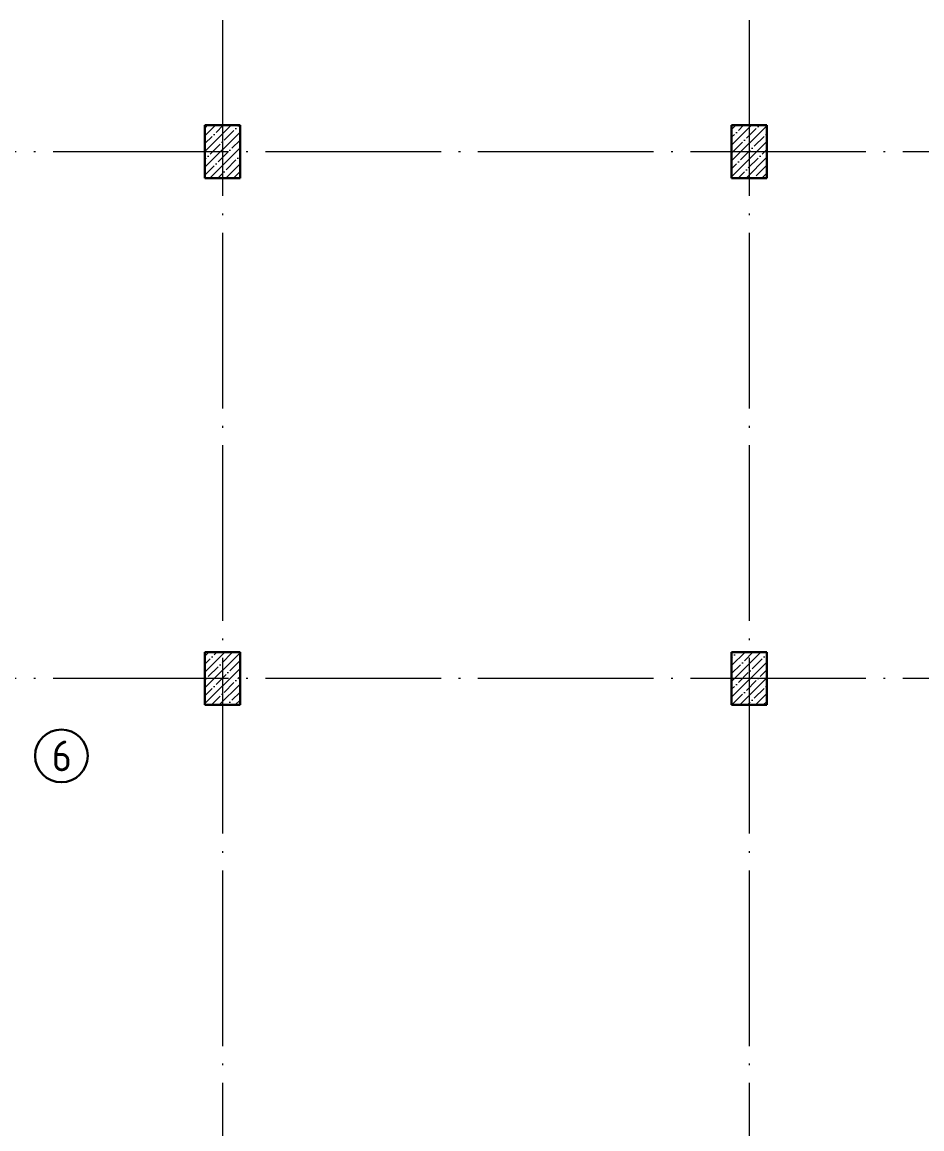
# Model space of a CAD drawing. Extents: x -965262 to 1142518, y -357520 to 71675.
# Drawn here: x -561589 to -551341, y -216479 to -203877 of the extents above; entities that cross this region are included whole.
import ezdxf

# ---------------------------------------------------------------- set-up
doc = ezdxf.new("R2010")
doc.units = 0
doc.header["$LTSCALE"] = 10
doc.linetypes.add('DOTE', pattern=[2.42, 2, -0.2, 0.02, -0.2])
doc.layers.get('0').update_dxf_attribs({"linetype": 'CONTINUOUS', "lineweight": 30})
doc.layers.add('DOTE', color=7, linetype='DOTE', lineweight=9)
doc.styles.add('GOST-2.304_Type-B', font='isocpeur.ttf', dxfattribs={"width": 0.9})
pattern_1 = [(45, (-631849.92, -214472.12), (-89.80256, 89.80256), []), (45, (-631760.11, -214472.12), (-89.80256, 89.80256), [158.75, -31.75, 0, -31.75])]

msp = doc.modelspace()

# ---------------------------------------------------------------- hatches: boundary and pattern name
at = {"lineweight": 15}
h = msp.add_hatch(dxfattribs=at)
h.set_pattern_fill('ANSI35', color=256, scale=20, style=0)
h.set_pattern_definition(pattern_1)
h.paths.add_polyline_path([(-559107.4, -205052.1), (-559507.4, -205052.1), (-559507.4, -205652.1), (-559107.4, -205652.1)])
h = msp.add_hatch(dxfattribs=at)
h.set_pattern_fill('ANSI35', color=256, scale=20, style=0)
h.set_pattern_definition(pattern_1)
h.paths.add_polyline_path([(-553107.4, -205052.1), (-553507.4, -205052.1), (-553507.4, -205652.1), (-553107.4, -205652.1)])
h = msp.add_hatch(dxfattribs=at)
h.set_pattern_fill('ANSI35', color=256, scale=20, style=0)
h.set_pattern_definition(pattern_1)
h.paths.add_polyline_path([(-559107.4, -211052.1), (-559507.4, -211052.1), (-559507.4, -211652.1), (-559107.4, -211652.1)])
h = msp.add_hatch(dxfattribs=at)
h.set_pattern_fill('ANSI35', color=256, scale=20, style=0)
h.set_pattern_definition(pattern_1)
h.paths.add_polyline_path([(-553107.4, -211052.1), (-553507.4, -211052.1), (-553507.4, -211652.1), (-553107.4, -211652.1)])

# ---------------------------------------------------------------- linework, layer by layer
at = {"lineweight": 30}
for p, q in [((-559507.4, -205052.1, -4711.1), (-559507.4, -205652.1, -4711.1)), ((-559107.4, -205052.1, -4711.1), (-559507.4, -205052.1, -4711.1)), ((-559107.4, -205652.1, -4711.1), (-559107.4, -205052.1, -4711.1)), ((-553507.4, -205052.1, -4711.1), (-553507.4, -205652.1, -4711.1)), ((-553107.4, -205052.1, -4711.1), (-553507.4, -205052.1, -4711.1)), ((-553107.4, -205652.1, -4711.1), (-553107.4, -205052.1, -4711.1)), ((-559507.4, -205652.1, -4711.1), (-559107.4, -205652.1, -4711.1)), ((-553507.4, -205652.1, -4711.1), (-553107.4, -205652.1, -4711.1)), ((-559507.4, -211052.1, -4711.1), (-559507.4, -211652.1, -4711.1)), ((-559107.4, -211052.1, -4711.1), (-559507.4, -211052.1, -4711.1)), ((-559107.4, -211652.1, -4711.1), (-559107.4, -211052.1, -4711.1)), ((-553507.4, -211052.1, -4711.1), (-553507.4, -211652.1, -4711.1)), ((-553107.4, -211052.1, -4711.1), (-553507.4, -211052.1, -4711.1)), ((-553107.4, -211652.1, -4711.1), (-553107.4, -211052.1, -4711.1)), ((-559507.4, -211652.1, -4711.1), (-559107.4, -211652.1, -4711.1)), ((-553507.4, -211652.1, -4711.1), (-553107.4, -211652.1, -4711.1))]:
    msp.add_line(p, q, dxfattribs=at)
msp.add_circle((-561142.5, -212231.8, -6519.6), 300)
at = {"layer": 'DOTE', "ltscale": 100, "extrusion": (0, -1, 0)}
for p, q in [((-559307.4, -162715.3, -6162.4), (-559307.4, -237887.4, -6162.4)), ((-553307.4, -162715.3, -6162.4), (-553307.4, -237887.4, -6162.4))]:
    msp.add_line(p, q, dxfattribs=at)
at = {"layer": 'DOTE', "ltscale": 100}
for p, q in [((-527777.4, -205352.1, -6162.4), (-599662.7, -205352.1, -6162.4)), ((-527777.4, -211352.1, -6162.4), (-599662.7, -211352.1, -6162.4))]:
    msp.add_line(p, q, dxfattribs=at)

# ---------------------------------------------------------------- texts
at = {"insert": (-561142.5, -212231.8, -1808.5), "char_height": 350, "width": 800, "attachment_point": 5, "style": 'GOST-2.304_Type-B'}
msp.add_mtext('{\\fISOCPEUR|b0|i0|c0|p34;\\T0.95;6}', dxfattribs=at)

doc.saveas('drawing.dxf')
